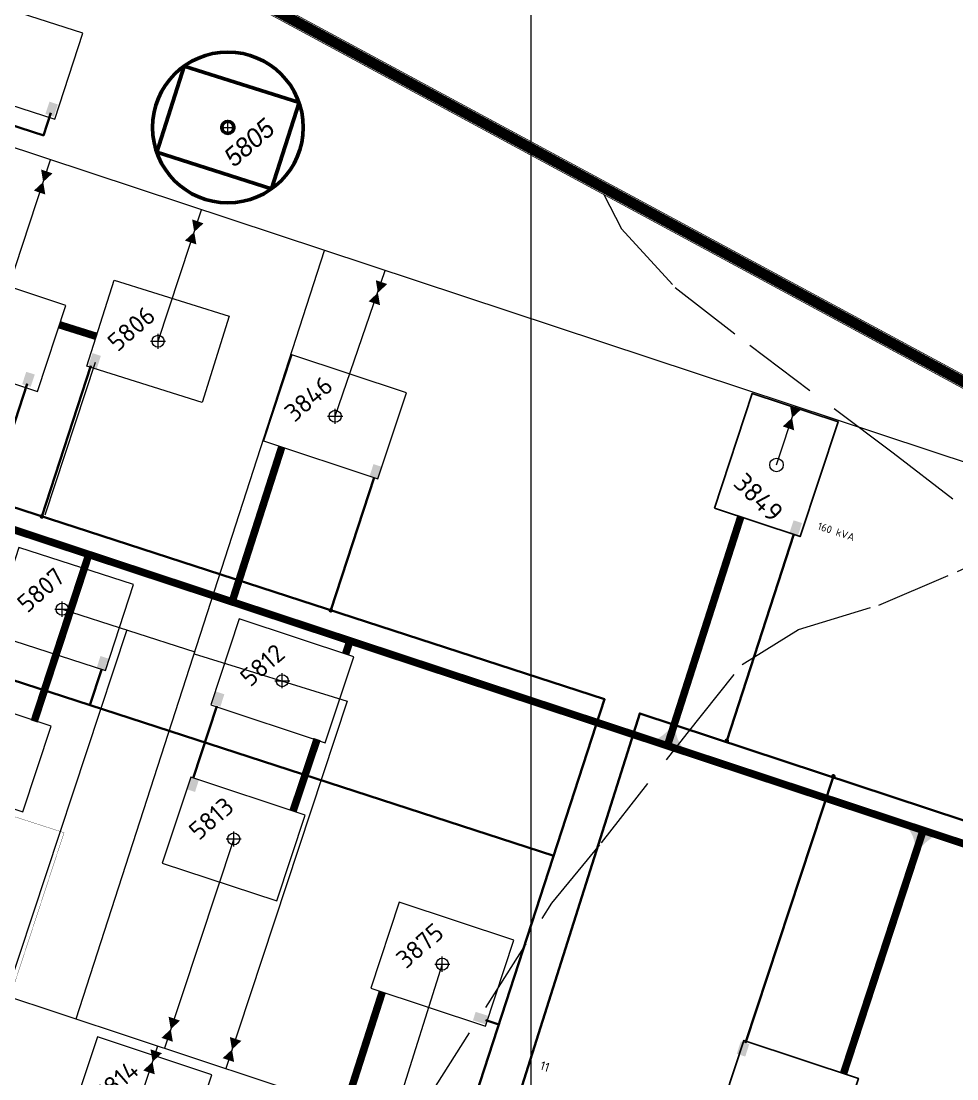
# Model space of a CAD drawing. Header units: millimetres. Extents: x 519 to 9564855, y -810 to 5021775.
# Drawn here: x 9530662 to 9531283, y 5002080 to 5002782 of the extents above; entities that cross this region are included whole.
import ezdxf

# ---------------------------------------------------------------- set-up
doc = ezdxf.new("R2010")
doc.units = ezdxf.units.MM
doc.header["$LTSCALE"] = 2
doc.header["$MEASUREMENT"] = 0
doc.header["$PDMODE"] = 2
doc.header["$PDSIZE"] = 5
doc.linetypes.add('92051501$0$GROUND2', pattern=[35, 25, -10])
for name, color, linetype, lineweight in [('160 скважин на2012 год.Выкидные линии', 5, 'Continuous', 30), ('Скважины на 2022 год', 60, 'Continuous', 13), ('Скважины на 2026', 222, 'Continuous', 50), ('Электро', 1, 'Continuous', 30), ('Электроснаб', 1, 'Continuous', 18), ('Электроснабжене', 1, 'Continuous', 18)]:
    doc.layers.add(name, color=color, linetype=linetype, lineweight=lineweight)
for name, color, linetype in [('164 скв. на 2011 год (измененные)', 121, 'Continuous'), ('Existing roads', 41, 'Continuous'), ('Future Roads', 44, 'Continuous'), ('GRID_PULKOVO', 7, 'Continuous'), ('OilColl&Flowlines', 3, 'Continuous'), ('ROAD_FIELD', 255, '92051501$0$GROUND2'), ('ROAD_GROUND', 9, 'Continuous'), ('Stage 9.Frame&Text', 7, 'Continuous'), ('Stage VII wells', 9, 'Continuous'), ('Скважины 2017г', 221, 'Continuous')]:
    doc.layers.add(name, color=color, linetype=linetype)
doc.styles.add('Elect', font='isocpeur.ttf')
doc.styles.add('Line_GUGK', font='')
doc.styles.get("Standard").update_dxf_attribs({"font": 'isocpeur.ttf', "width": 0.5})
doc.styles.get('Line_GUGK').set_extended_font_data('Bm431', italic=True)

# ---------------------------------------------------------------- blocks, each defined once
blk = doc.blocks.new('92051501$0$WELLPAD')
at = {"flags": 128}
blk.add_lwpolyline([(40, -30), (-40, -30), (-40, 30), (40, 30)], close=True, dxfattribs=at)

msp = doc.modelspace()

# ---------------------------------------------------------------- hatches: boundary and pattern name
at = {"layer": 'Future Roads', "linetype": 'ByBlock', "lineweight": 0, "ltscale": 25}
h = msp.add_hatch(color=41, dxfattribs=at)
edge = h.paths.add_edge_path()
edge.add_line((9531091.55537, 5002311.38422), (9531096.3014, 5002309.79238))
edge.add_arc((9531116.70426, 5002312.5203), 20.58442, 187.61544673, 221.50735806)
edge.add_line((9531101.28919, 5002298.87867), (9531083.12953, 5002304.88737))
edge.add_arc((9531071.49157, 5002328.69298), 26.4981, 296.05282574, 319.21610865)
h = msp.add_hatch(color=41, dxfattribs=at)
edge = h.paths.add_edge_path()
edge.add_line((9531259.543, 5002233.88614), (9531254.79697, 5002235.47798))
edge.add_arc((9531234.39411, 5002232.75006), 20.58442, 367.61544673, 401.50735806)
edge.add_line((9531249.80918, 5002246.39169), (9531267.96884, 5002240.38299))
edge.add_arc((9531279.6068, 5002216.57738), 26.4981, 476.05282574, 499.21610864)
at = {"layer": 'Скважины 2017г', "linetype": 'ByBlock', "lineweight": 0, "ltscale": 40}
h = msp.add_hatch(color=1, dxfattribs=at)
h.dxf.hatch_style = 1
h.set_gradient(color1=(255, 0, 0), color2=(255, 0, 0), tint=1)
h.paths.add_polyline_path([(9530711.89239, 5002550.41226), (9530714.25144, 5002557.83931), (9530709.93756, 5002559.20953), (9530707.57851, 5002551.78247)])
at = {"layer": 'Электро', "ltscale": 7.5}
for points in [[(9530677.95102, 5002719.93118), (9530683.56326, 5002718.07419), (9530686.27048, 5002726.25605), (9530680.65825, 5002728.11304)], [(9530706.43229, 5002553.04049), (9530712.04452, 5002551.18351), (9530714.75175, 5002559.36536), (9530709.13951, 5002561.22235)], [(9530670.8586, 5002547.0088), (9530665.23623, 5002548.83486), (9530662.57409, 5002540.63822), (9530668.19646, 5002538.81216)], [(9530901.25519, 5002485.73876), (9530895.63281, 5002487.56482), (9530892.97068, 5002479.36818), (9530898.59305, 5002477.54212)], [(9531179.97227, 5002448.43785), (9531174.34989, 5002450.26391), (9531171.68776, 5002442.06727), (9531177.31013, 5002440.24121)], [(9530720.11678, 5002358.39254), (9530714.48465, 5002360.1883), (9530711.86668, 5002351.97745), (9530717.4988, 5002350.18169)], [(9530720.11678, 5002358.39254), (9530714.48465, 5002360.1883), (9530711.86668, 5002351.97745), (9530717.4988, 5002350.18169)], [(9530796.69129, 5002334.82098), (9530791.05917, 5002336.61674), (9530788.4412, 5002328.40589), (9530794.07332, 5002326.61013)], [(9530796.69129, 5002334.82098), (9530791.05917, 5002336.61674), (9530788.4412, 5002328.40589), (9530794.07332, 5002326.61013)], [(9530779.86511, 5002278.22326), (9530774.23299, 5002280.01902), (9530771.61501, 5002271.80817), (9530777.24714, 5002270.01241)], [(9530963.4225, 5002124.04751), (9530961.62673, 5002118.41539), (9530969.83759, 5002115.79742), (9530971.63335, 5002121.42954)], [(9531144.94136, 5002102.60307), (9531139.30924, 5002104.39884), (9531136.69127, 5002096.18798), (9531142.32339, 5002094.39222)]]:
    msp.add_hatch(color=256, dxfattribs=at).paths.add_polyline_path(points)
at = {"layer": 'Электроснаб', "linetype": 'ByBlock', "lineweight": 0, "ltscale": 7.5}
for points in [[(9530706.43229, 5002553.04049), (9530712.04452, 5002551.18351), (9530714.75175, 5002559.36536), (9530709.13951, 5002561.22235)], [(9530670.8586, 5002547.0088), (9530665.23623, 5002548.83486), (9530662.57409, 5002540.63822), (9530668.19646, 5002538.81216)], [(9530901.25519, 5002485.73876), (9530895.63281, 5002487.56482), (9530892.97068, 5002479.36818), (9530898.59305, 5002477.54212)], [(9531179.97227, 5002448.43785), (9531174.34989, 5002450.26391), (9531171.68776, 5002442.06727), (9531177.31013, 5002440.24121)], [(9530720.11678, 5002358.39254), (9530714.48465, 5002360.1883), (9530711.86668, 5002351.97745), (9530717.4988, 5002350.18169)], [(9530720.11678, 5002358.39254), (9530714.48465, 5002360.1883), (9530711.86668, 5002351.97745), (9530717.4988, 5002350.18169)], [(9530796.69129, 5002334.82098), (9530791.05917, 5002336.61674), (9530788.4412, 5002328.40589), (9530794.07332, 5002326.61013)], [(9530796.69129, 5002334.82098), (9530791.05917, 5002336.61674), (9530788.4412, 5002328.40589), (9530794.07332, 5002326.61013)], [(9530779.86511, 5002278.22326), (9530774.23299, 5002280.01902), (9530771.61501, 5002271.80817), (9530777.24714, 5002270.01241)], [(9530963.4225, 5002124.04751), (9530961.62673, 5002118.41539), (9530969.83759, 5002115.79742), (9530971.63335, 5002121.42954)], [(9531144.94136, 5002102.60307), (9531139.30924, 5002104.39884), (9531136.69127, 5002096.18798), (9531142.32339, 5002094.39222)]]:
    msp.add_hatch(color=1, dxfattribs=at).paths.add_polyline_path(points)
at = {"layer": 'Электроснабжене', "linetype": 'ByBlock', "lineweight": 0, "ltscale": 7.5}
for points in [[(9530706.43229, 5002553.04049), (9530712.04452, 5002551.18351), (9530714.75175, 5002559.36536), (9530709.13951, 5002561.22235)], [(9530670.8586, 5002547.0088), (9530665.23623, 5002548.83486), (9530662.57409, 5002540.63822), (9530668.19646, 5002538.81216)], [(9530901.25519, 5002485.73876), (9530895.63281, 5002487.56482), (9530892.97068, 5002479.36818), (9530898.59305, 5002477.54212)], [(9531179.97227, 5002448.43785), (9531174.34989, 5002450.26391), (9531171.68776, 5002442.06727), (9531177.31013, 5002440.24121)], [(9530720.11678, 5002358.39254), (9530714.48465, 5002360.1883), (9530711.86668, 5002351.97745), (9530717.4988, 5002350.18169)], [(9530720.11678, 5002358.39254), (9530714.48465, 5002360.1883), (9530711.86668, 5002351.97745), (9530717.4988, 5002350.18169)], [(9530796.69129, 5002334.82098), (9530791.05917, 5002336.61674), (9530788.4412, 5002328.40589), (9530794.07332, 5002326.61013)], [(9530796.69129, 5002334.82098), (9530791.05917, 5002336.61674), (9530788.4412, 5002328.40589), (9530794.07332, 5002326.61013)], [(9530779.86511, 5002278.22326), (9530774.23299, 5002280.01902), (9530771.61501, 5002271.80817), (9530777.24714, 5002270.01241)], [(9530963.4225, 5002124.04751), (9530961.62673, 5002118.41539), (9530969.83759, 5002115.79742), (9530971.63335, 5002121.42954)], [(9531144.94136, 5002102.60307), (9531139.30924, 5002104.39884), (9531136.69127, 5002096.18798), (9531142.32339, 5002094.39222)]]:
    msp.add_hatch(color=1, dxfattribs=at).paths.add_polyline_path(points)

# ---------------------------------------------------------------- linework, layer by layer
at = {"color": 3, "linetype": 'ByBlock', "lineweight": 0, "ltscale": 80}
msp.add_lwpolyline([(9530802.9, 5002238.8), (9530756.95083, 5002099.93152)], dxfattribs=at)
at = {"layer": '160 скважин на2012 год.Выкидные линии', "color": 5, "linetype": '92051501$0$GROUND2', "lineweight": 0, "ltscale": 2, "const_width": 0.2, "elevation": -1.6754}
msp.add_lwpolyline([(9530594.91331, 5001952.66105), (9530690.33563, 5002242.95615), (9530093.48374, 5002435.54646)], dxfattribs=at)
at = {"layer": '164 скв. на 2011 год (измененные)', "color": 0, "linetype": 'ByBlock', "lineweight": 0, "elevation": 0.00005}
for points in [[(9530736.4187, 5002407.57556), (9530660.30054, 5002432.29632), (9530641.75998, 5002375.2077), (9530717.87813, 5002350.48695)], [(9530787.69218, 5002327.7859), (9530863.6727, 5002302.64532), (9530882.52814, 5002359.63072), (9530806.54761, 5002384.7713)], [(9530755.49218, 5002222.7859), (9530831.4727, 5002197.64532), (9530850.32814, 5002254.63072), (9530774.34761, 5002279.7713)], [(9530693.59218, 5002050.4859), (9530769.5727, 5002025.34532), (9530788.42814, 5002082.33072), (9530712.44761, 5002107.4713)]]:
    msp.add_lwpolyline(points, close=True, dxfattribs=at)
at = {"layer": '164 скв. на 2011 год (измененные)', "color": 0, "linetype": 'ByBlock', "lineweight": 0}
for centre in [(9530689.1, 5002391.3), (9530835.1, 5002343.8), (9530802.9, 5002238.8)]:
    msp.add_circle(centre, 4, dxfattribs=at)
for p in [(9530689.1, 5002391.3), (9530835.1, 5002343.8), (9530802.9, 5002238.8)]:
    msp.add_point(p, dxfattribs=at)
at = {"layer": 'DEFPOINTS', "lineweight": 0, "ltscale": 80}
msp.add_point((9530870.2, 5002519.3), dxfattribs=at)
at = {"layer": 'Existing roads', "lineweight": 0, "const_width": 5}
msp.add_lwpolyline([(9530901.48683, 5002137.2613), (9530839.3992, 5001943.46921)], dxfattribs=at)
at = {"layer": 'Future Roads', "color": 41, "linetype": 'ByBlock', "lineweight": 0, "const_width": 5}
for points in [[(9531951.99889, 5002015.76548), (9529174.31087, 5002934.40004)], [(9531139.32521, 5002452.64352), (9531090.55314, 5002300.41286)]]:
    msp.add_lwpolyline(points, dxfattribs=at)
at = {"layer": 'Future Roads', "color": 41, "linetype": 'ByBlock', "lineweight": 0, "const_width": 5, "elevation": 0.00005}
for points in [[(9530711.76644, 5002572.32868), (9530687.28259, 5002580.0221)], [(9530834.77649, 5002498.95434), (9530801.88684, 5002396.31672)], [(9530670.50821, 5002316.77481), (9530706.82254, 5002427.77177)], [(9531207.5149, 5002083.11083), (9531260.35444, 5002244.61809)]]:
    msp.add_lwpolyline(points, dxfattribs=at)
at = {"layer": 'Future Roads', "color": 254, "linetype": 'ByBlock', "lineweight": 0, "const_width": 5}
for points in [[(9530877.08918, 5002361.43037), (9530879.28251, 5002367.99425)], [(9530842.25956, 5002257.30047), (9530858.2386, 5002305.07572)]]:
    msp.add_lwpolyline(points, dxfattribs=at)
at = {"layer": 'GRID_PULKOVO', "lineweight": 0}
msp.add_line((9531000, 5010000), (9531000, 4992000), dxfattribs=at)
at = {"layer": 'OilColl&Flowlines', "color": 3, "linetype": 'ByBlock', "lineweight": 0}
for p, q in [((9531295.14633, 5002486.42952), (9529169.99705, 5003189.52331)), ((9528113.79608, 5002974.50562), (9533711.21889, 5001122.41542)), ((9530870.2, 5002519.3), (9530903.43911, 5002616.03835)), ((9531163, 5002487), (9531175.86995, 5002525.89592)), ((9530941.3, 5002155.7), (9530907.88454, 5002049.99017))]:
    msp.add_line(p, q, dxfattribs=at)
at = {"layer": 'OilColl&Flowlines', "linetype": 'ByBlock', "lineweight": 0, "ltscale": 200}
for p, q in [((9530689.1, 5002391.3), (9530777.07056, 5002362.86487)), ((9530731.92851, 5002377.48991, 0.00006), (9530651.6211, 5002134.7833)), ((9530776.67994, 5002361.65639), (9530878.22205, 5002330.16401, 0.00006)), ((9530878.22206, 5002330.16404, 0.00006), (9530797.59252, 5002086.48389)), ((9530741, 5002066.5), (9530752.54435, 5002101.38955))]:
    msp.add_line(p, q, dxfattribs=at)
at = {"layer": 'OilColl&Flowlines', "color": 3, "linetype": 'ByBlock', "lineweight": 0, "ltscale": 5}
for points in [[(9530644.1, 5002576.9), (9530681.35296, 5002689.49964)], [(9530752.7, 5002569.1), (9530781.56458, 5002656.34518)]]:
    msp.add_lwpolyline(points, dxfattribs=at)
at = {"layer": 'OilColl&Flowlines', "color": 3, "linetype": 'ByBlock', "lineweight": 0}
for points in [[(9530678.86929, 5002681.80916, 8, 0, 0), (9530676.48878, 5002674.79732, 0, 8, 0), (9530674.10644, 5002667.78006, 8, 8, 0)], [(9530779.08091, 5002648.6547, 8, 0, 0), (9530776.7004, 5002641.64287, 0, 8, 0), (9530774.31806, 5002634.62561, 8, 8, 0)], [(9530900.95056, 5002608.33481, 8, 0, 0), (9530898.57006, 5002601.32297, 0, 8, 0), (9530896.18771, 5002594.30571, 8, 8, 0)], [(9531175.7374, 5002525.31272, 8, 0, 0), (9531173.35689, 5002518.30088, 0, 8, 0), (9531170.97455, 5002511.28362, 8, 8, 0)], [(9530763.49299, 5002119.52081, 8, 0, 0), (9530761.11249, 5002112.50897, 0, 8, 0), (9530758.73014, 5002105.49171, 8, 8, 0)], [(9530751.4511, 5002097.90295, 8, 0, 0), (9530749.0706, 5002090.89111, 0, 8, 0), (9530746.68825, 5002083.87385, 8, 8, 0)]]:
    msp.add_lwpolyline(points, format="xyseb", dxfattribs=at)
at = {"layer": 'OilColl&Flowlines', "color": 3, "linetype": 'ByBlock', "lineweight": 0, "elevation": 0}
msp.add_lwpolyline([(9530804.13469, 5002106.07318, 8, 0, 0), (9530801.75418, 5002099.06134, 0, 8, 0), (9530799.37184, 5002092.04408, 8, 8, 0)], format="xyseb", dxfattribs=at)
at = {"layer": 'ROAD_FIELD', "lineweight": 0}
for points in [[(9531048.43421, 5002666.45055), (9531060.237, 5002643.655), (9531095.837, 5002604.755), (9531145.237, 5002566.455), (9531240.337, 5002495.055), (9531337.937, 5002419.955), (9531382.237, 5002380.955), (9531424.937, 5002342.255), (9531464.437, 5002289.455), (9531509.737, 5002190.055), (9531577.437, 5002041.855), (9531654.337, 5001904.255), (9531697.237, 5001779.455), (9531684.137, 5001669.855), (9531671.17098, 5001503.83771)], [(9529205.11065, 5001643.66581), (9529255.237, 5001655.855), (9529436.737, 5001676.855), (9529609.037, 5001694.955), (9529825.38917, 5001719.11996), (9530007.237, 5001741.355), (9530291.01134, 5001773.34488), (9530345.27091, 5001789.73844), (9530585.11317, 5001876.43872), (9530808.337, 5001941.455), (9530860.30347, 5001956.28178), (9530881.86219, 5001981.62882), (9530900.88456, 5002024.71872), (9530932.58851, 5002067.80862), (9531014.037, 5002196.255), (9531046.837, 5002236.155), (9531103.737, 5002308.855), (9531140.20046, 5002354.6), (9531177.637, 5002377.855), (9531230.937, 5002393.955), (9531283.037, 5002416.255), (9531332.437, 5002438.755), (9531367.05559, 5002451.39784), (9531407.19933, 5002472.76627)]]:
    msp.add_lwpolyline(points, dxfattribs=at)
at = {"layer": 'ROAD_GROUND', "linetype": '92051501$0$GROUND2', "lineweight": 0}
msp.add_line((9531953.01369, 5002018.99132), (9531025.20267, 5002321.73677), dxfattribs=at)
at = {"layer": 'ROAD_GROUND', "color": 8, "lineweight": 0, "const_width": 7}
msp.add_lwpolyline([(9524537.87877, 5006183.0772), (9524596.61062, 5006146.11647), (9525224.23922, 5006057.68426), (9525621.0772, 5005860.96201), (9525912.93567, 5005677.01423), (9526862.06839, 5005023.65939), (9527571.35015, 5004512.27254), (9528019.23113, 5004210.88347), (9529454.57675, 5003507.66217), (9530449.20265, 5002994.49962), (9531579.26201, 5002384.42156), (9532340.28086, 5001987.55958), (9532638.37132, 5001851.5639)], dxfattribs=at)
at = {"layer": 'ROAD_GROUND', "lineweight": 0, "const_width": 0.5}
for points in [[(9524546.43165, 5006183.14784), (9524598.037, 5006149.955), (9525225.437, 5006061.555), (9525623.037, 5005864.455), (9525915.137, 5005680.355), (9526864.337, 5005026.955), (9527573.637, 5004515.555), (9528021.237, 5004214.355), (9529456.337, 5003511.255), (9530451.037, 5002998.055), (9531581.137, 5002387.955), (9532342.037, 5001991.155), (9532640.03159, 5001855.20306)], [(9524542.10393, 5006176.41948), (9524595.18425, 5006142.27793), (9525223.04143, 5006053.81351), (9525619.11741, 5005857.46901), (9525910.73434, 5005673.67347), (9526859.72905, 5005020.41478), (9527569.06331, 5004508.99009), (9528017.22526, 5004207.41194), (9529452.74272, 5003504.10741), (9530447.30242, 5002990.9798), (9531577.38702, 5002380.88811), (9532338.52473, 5001983.96415), (9532636.71105, 5001847.92473)]]:
    msp.add_lwpolyline(points, dxfattribs=at)
at = {"layer": 'Stage 9.Frame&Text', "color": 0, "linetype": 'ByBlock', "lineweight": 0, "elevation": 0.00005}
for points in [[(9530822.59218, 5002502.9859), (9530898.5727, 5002477.84532), (9530917.42814, 5002534.83072), (9530841.44761, 5002559.9713)], [(9530587.01298, 5002281.8506), (9530662.99351, 5002256.71002), (9530681.84894, 5002313.69542), (9530605.86841, 5002338.836)]]:
    msp.add_lwpolyline(points, close=True, dxfattribs=at)
at = {"layer": 'Stage 9.Frame&Text', "color": 7, "lineweight": 0, "elevation": 0.00005}
for points in [[(9531146.9859, 5002534.40783), (9531121.84532, 5002458.4273), (9531178.83072, 5002439.57187), (9531203.9713, 5002515.55239)], [(9531122.59217, 5002047.98591), (9531198.5727, 5002022.84533), (9531217.42813, 5002079.83072), (9531141.44761, 5002104.9713)]]:
    msp.add_lwpolyline(points, close=True, dxfattribs=at)
at = {"layer": 'Stage 9.Frame&Text', "color": 0, "linetype": 'ByBlock', "lineweight": 0}
msp.add_circle((9530870.2, 5002519.3), 4, dxfattribs=at)
at = {"layer": 'Stage 9.Frame&Text', "color": 7, "linetype": 'ByBlock', "lineweight": 0}
msp.add_circle((9531163, 5002487), 4.48341, dxfattribs=at)
at = {"layer": 'Stage 9.Frame&Text', "color": 0, "linetype": 'ByBlock', "lineweight": 0}
msp.add_point((9530870.2, 5002519.3), dxfattribs=at)
at = {"layer": 'Stage VII wells', "color": 0, "linetype": 'ByBlock', "lineweight": 0}
for points in [[(9530596.68202, 5002560.97759), (9530672.66254, 5002535.83702), (9530691.51798, 5002592.82241), (9530615.53745, 5002617.96299)], [(9530893.88202, 5002139.77759), (9530969.86254, 5002114.63702), (9530988.71798, 5002171.62241), (9530912.73745, 5002196.76299)]]:
    msp.add_lwpolyline(points, close=True, dxfattribs=at)
msp.add_circle((9530941.3, 5002155.7), 4, dxfattribs=at)
at = {"layer": 'Stage VII wells', "color": 0, "linetype": 'ByBlock', "lineweight": 0, "ltscale": 80}
msp.add_point((9530941.3, 5002155.7), dxfattribs=at)
at = {"layer": 'Скважины 2017г', "color": 3, "linetype": 'ByBlock', "lineweight": 0, "ltscale": 5}
msp.add_lwpolyline([(9530698.34903, 5002119.32184), (9530863.2031, 5002629.33553)], dxfattribs=at)
at = {"layer": 'Скважины 2017г', "color": 0, "linetype": 'ByBlock', "lineweight": 0}
msp.add_lwpolyline([(9530705.52218, 5002552.4795), (9530723.53453, 5002609.73697), (9530799.87782, 5002585.7205), (9530781.86547, 5002528.46303), (9530705.52218, 5002552.4795)], dxfattribs=at)
at = {"layer": 'Скважины 2017г', "color": 1, "linetype": 'ByBlock', "lineweight": 0, "ltscale": 2, "elevation": 0}
msp.add_lwpolyline([(9530711.04348, 5002554.9926), (9530677.49675, 5002453.59745)], dxfattribs=at)
at = {"layer": 'Скважины 2017г', "color": 0, "linetype": 'ByBlock', "lineweight": 0}
msp.add_circle((9530752.7, 5002569.1), 4, dxfattribs=at)
msp.add_point((9530752.7, 5002569.1), dxfattribs=at)
at = {"layer": 'Скважины на 2022 год', "color": 0, "lineweight": 0}
msp.add_lwpolyline([(9530608.20241, 5002741.14789), (9530684.28693, 5002716.42653), (9530702.82795, 5002773.48992), (9530626.74343, 5002798.21128)], close=True, dxfattribs=at)
at = {"layer": 'Скважины на 2026', "linetype": 'ByBlock', "ltscale": 50}
msp.add_lwpolyline([(9530751.77913, 5002694.56257), (9530828.00178, 5002670.27044), (9530846.22087, 5002727.43743), (9530769.99822, 5002751.72956)], close=True, dxfattribs=at)
msp.add_circle((9530799, 5002711), 50, dxfattribs=at)
at = {"layer": 'Скважины на 2026', "linetype": 'ByBlock'}
msp.add_circle((9530799, 5002711), 4, dxfattribs=at)
at = {"layer": 'Скважины на 2026', "linetype": 'ByBlock', "lineweight": 0}
msp.add_point((9530799, 5002711), dxfattribs=at)
at = {"layer": 'Электро', "ltscale": 50}
for p, q in [((9530676.85727, 5002705.61294), (9530033.74259, 5002914.57357)), ((9530681.57884, 5002720.68481), (9530676.68562, 5002705.625))]:
    msp.add_line(p, q, dxfattribs=at)
at = {"layer": 'Электро', "ltscale": 7.5}
for p, q in [((9530708.13817, 5002552.8137), (9530675.6447, 5002452.80907)), ((9530665.85433, 5002540.94213), (9530640.88757, 5002464.10234)), ((9530895.98509, 5002478.70152, 0.00005), (9530867.33485, 5002390.52516)), ((9530715.12206, 5002350.98868, 0.00005), (9530707.52245, 5002327.59883, 0.00001)), ((9530715.12206, 5002350.98868, 0.00005), (9530707.52245, 5002327.59883, 0.00001)), ((9530791.64759, 5002326.95091, 0.00005), (9530776.06572, 5002279.04424, 0.00005)), ((9530791.64759, 5002326.95091, 0.00005), (9530776.06572, 5002279.04424, 0.00005))]:
    msp.add_line(p, q, dxfattribs=at)
at = {"layer": 'Электро'}
for p, q in [((9531174.50338, 5002441.0037, 0.00005), (9531130.00178, 5002303.96869)), ((9531142.40876, 5002103.41445, 0), (9531200.76037, 5002280.35396, 0)), ((9530978.87099, 5002115.745), (9530970.17042, 5002118.57199, 0))]:
    msp.add_line(p, q, dxfattribs=at)
for points in [[(9530841.22954, 5001692.12817), (9531048.9761, 5002331.50634), (9529873.19233, 5002713.54165)], [(9531015.20344, 5002227.56479), (9529872.88249, 5002598.73783)]]:
    msp.add_lwpolyline(points, dxfattribs=at)
at = {"layer": 'Электро', "ltscale": 7.5, "const_width": 1.5}
msp.add_lwpolyline([(9530674.93141, 5002453.04083, 1), (9530676.35799, 5002452.57731, 1)], format="xyb", close=True, dxfattribs=at)
at = {"layer": 'Электро', "ltscale": 25, "const_width": 1.5}
msp.add_lwpolyline([(9530866.62156, 5002390.75693, 1), (9530868.04815, 5002390.2934, 1)], format="xyb", close=True, dxfattribs=at)
at = {"layer": 'Электро', "elevation": 0.00005}
msp.add_lwpolyline([(9530840.12613, 5001685.10724), (9530867.95929, 5001675.80813), (9531072.27425, 5002322.12467), (9532648.0566, 5001801.54263), (9532666.21636, 5001856.77245), (9535175.35053, 5000609.58884)], dxfattribs=at)
at = {"layer": 'Электро', "ltscale": 25, "const_width": 1.5, "elevation": 0}
for points in [[(9531129.28849, 5002304.20045, 1), (9531130.71507, 5002303.73692, 1)], [(9531200.04708, 5002280.58572, 1), (9531201.47366, 5002280.1222, 1)]]:
    msp.add_lwpolyline(points, format="xyb", close=True, dxfattribs=at)
at = {"layer": 'Электроснаб', "color": 1, "linetype": 'ByBlock', "lineweight": 0, "ltscale": 7.5}
for p, q in [((9530708.13817, 5002552.8137), (9530675.6447, 5002452.80907)), ((9530665.85433, 5002540.94213), (9530640.88757, 5002464.10234)), ((9530895.98509, 5002478.70152, 0.00005), (9530867.33485, 5002390.52516)), ((9530715.12206, 5002350.98868, 0.00005), (9530707.52245, 5002327.59883, 0.00001)), ((9530715.12206, 5002350.98868, 0.00005), (9530707.52245, 5002327.59883, 0.00001)), ((9530791.64759, 5002326.95091, 0.00005), (9530776.06572, 5002279.04424, 0.00005)), ((9530791.64759, 5002326.95091, 0.00005), (9530776.06572, 5002279.04424, 0.00005))]:
    msp.add_line(p, q, dxfattribs=at)
at = {"layer": 'Электроснаб', "color": 1, "lineweight": 0}
for p, q in [((9531174.50338, 5002441.0037, 0.00005), (9531130.00178, 5002303.96869)), ((9531142.40876, 5002103.41445, 0), (9531200.76037, 5002280.35396, 0))]:
    msp.add_line(p, q, dxfattribs=at)
at = {"layer": 'Электроснаб', "color": 1, "linetype": 'ByBlock', "lineweight": 0}
msp.add_line((9530978.87099, 5002115.745), (9530970.17042, 5002118.57199, 0), dxfattribs=at)
at = {"layer": 'Электроснаб', "color": 1, "lineweight": 0}
msp.add_lwpolyline([(9531015.20344, 5002227.56479), (9529872.88249, 5002598.73783)], dxfattribs=at)
at = {"layer": 'Электроснаб', "color": 1, "linetype": 'ByBlock', "lineweight": 0, "ltscale": 7.5, "const_width": 1.5}
msp.add_lwpolyline([(9530674.93141, 5002453.04083, 1), (9530676.35799, 5002452.57731, 1)], format="xyb", close=True, dxfattribs=at)
at = {"layer": 'Электроснаб', "color": 1, "linetype": 'ByBlock', "lineweight": 0, "ltscale": 25, "const_width": 1.5}
msp.add_lwpolyline([(9530866.62156, 5002390.75693, 1), (9530868.04815, 5002390.2934, 1)], format="xyb", close=True, dxfattribs=at)
at = {"layer": 'Электроснаб', "color": 1, "linetype": 'ByBlock', "lineweight": 0, "ltscale": 25, "const_width": 1.5, "elevation": 0}
for points in [[(9531129.28849, 5002304.20045, 1), (9531130.71507, 5002303.73692, 1)], [(9531200.04708, 5002280.58572, 1), (9531201.47366, 5002280.1222, 1)]]:
    msp.add_lwpolyline(points, format="xyb", close=True, dxfattribs=at)
at = {"layer": 'Электроснабжене', "color": 1, "linetype": 'ByBlock', "lineweight": 0, "ltscale": 7.5}
for p, q in [((9530708.13817, 5002552.8137), (9530675.6447, 5002452.80907)), ((9530665.85433, 5002540.94213), (9530640.88757, 5002464.10234)), ((9530895.98509, 5002478.70152, 0.00005), (9530867.33485, 5002390.52516)), ((9530715.12206, 5002350.98868, 0.00005), (9530707.52245, 5002327.59883, 0.00001)), ((9530715.12206, 5002350.98868, 0.00005), (9530707.52245, 5002327.59883, 0.00001)), ((9530791.64759, 5002326.95091, 0.00005), (9530776.06572, 5002279.04424, 0.00005)), ((9530791.64759, 5002326.95091, 0.00005), (9530776.06572, 5002279.04424, 0.00005))]:
    msp.add_line(p, q, dxfattribs=at)
at = {"layer": 'Электроснабжене', "color": 1, "lineweight": 0}
for p, q in [((9531174.50338, 5002441.0037, 0.00005), (9531130.00178, 5002303.96869)), ((9531142.40876, 5002103.41445, 0), (9531200.76037, 5002280.35396, 0))]:
    msp.add_line(p, q, dxfattribs=at)
at = {"layer": 'Электроснабжене', "color": 1, "linetype": 'ByBlock', "lineweight": 0}
msp.add_line((9530978.87099, 5002115.745), (9530970.17042, 5002118.57199, 0), dxfattribs=at)
at = {"layer": 'Электроснабжене', "color": 1, "lineweight": 0}
msp.add_lwpolyline([(9531015.20344, 5002227.56479), (9529872.88249, 5002598.73783)], dxfattribs=at)
at = {"layer": 'Электроснабжене', "color": 1, "linetype": 'ByBlock', "lineweight": 0, "ltscale": 7.5, "const_width": 1.5}
msp.add_lwpolyline([(9530674.93141, 5002453.04083, 1), (9530676.35799, 5002452.57731, 1)], format="xyb", close=True, dxfattribs=at)
at = {"layer": 'Электроснабжене', "color": 1, "linetype": 'ByBlock', "lineweight": 0, "ltscale": 25, "const_width": 1.5}
msp.add_lwpolyline([(9530866.62156, 5002390.75693, 1), (9530868.04815, 5002390.2934, 1)], format="xyb", close=True, dxfattribs=at)
at = {"layer": 'Электроснабжене', "color": 1, "linetype": 'ByBlock', "lineweight": 0, "ltscale": 25, "const_width": 1.5, "elevation": 0}
for points in [[(9531129.28849, 5002304.20045, 1), (9531130.71507, 5002303.73692, 1)], [(9531200.04708, 5002280.58572, 1), (9531201.47366, 5002280.1222, 1)]]:
    msp.add_lwpolyline(points, format="xyb", close=True, dxfattribs=at)

# ---------------------------------------------------------------- block references
at = {"layer": 'Stage 9.Frame&Text', "color": 7, "lineweight": 0}
for p, xscale, yscale, zscale, rotation in [((9531162.90831, 5002486.98985, 0.00005), 1.000397499212754, 1.000397499212754, 1.000397499212754, 251.6915560318114), ((9531170.01015, 5002063.90831, 0.00005), 1.000397499139614, 1.000397499139614, 1.000397499139614, 341.6915560444714)]:
    msp.add_blockref('92051501$0$WELLPAD', p, dxfattribs=dict(at, xscale=xscale, yscale=yscale, zscale=zscale, rotation=rotation))

# ---------------------------------------------------------------- texts
at = {"layer": '164 скв. на 2011 год (измененные)', "color": 0, "linetype": 'ByBlock', "lineweight": 0, "style": 'Elect'}
for s, p in [('5807', (9530665.88386, 5002388.19642)), ('5812', (9530813.82401, 5002339.10756)), ('5813', (9530779.79978, 5002237.28625)), ('5814', (9530716.4182, 5002062.11276))]:
    msp.add_text(s, height=12, rotation=41, dxfattribs=at).set_placement(p)
at = {"layer": 'Stage 9.Frame&Text', "color": 0, "linetype": 'ByBlock', "lineweight": 0, "style": 'Elect'}
msp.add_text('3846', height=12, rotation=41, dxfattribs=at).set_placement((9530843.20784, 5002514.80964))
at = {"layer": 'Stage 9.Frame&Text', "color": 7, "lineweight": 0, "style": 'Elect'}
msp.add_text('3849', height=12.501563, rotation=315.31893963, dxfattribs=at).set_placement((9531133.65831, 5002473.98985, 0.00005))
at = {"layer": 'Stage VII wells', "color": 0, "linetype": 'ByBlock', "lineweight": 0, "style": 'Elect'}
msp.add_text('3875', height=12, rotation=41, dxfattribs=at).set_placement((9530917.23497, 5002152.11661))
at = {"layer": 'Скважины 2017г', "color": 0, "linetype": 'ByBlock', "lineweight": 0, "style": 'Elect'}
msp.add_text('5806', height=12, rotation=41, dxfattribs=at).set_placement((9530725.84608, 5002561.57152))
at = {"layer": 'Скважины на 2026', "linetype": 'ByBlock', "style": 'Line_GUGK'}
msp.add_text('5805', height=12.5, rotation=41, dxfattribs=at).set_placement((9530803.15466, 5002684.05423))
at = {"layer": 'Электро'}
msp.add_text('160 kVA', height=5, rotation=341.691556, dxfattribs=at).set_placement((9531189.80465, 5002444.348, -0.00006))
at = {"layer": 'Электро', "ltscale": 0.5}
msp.add_text('11', height=6, rotation=342.00000001, dxfattribs=at).set_placement((9531005.55348, 5002085.89735))
at = {"layer": 'Электроснаб', "color": 1, "linetype": 'ByBlock', "lineweight": 0}
msp.add_text('160 kVA', height=5, rotation=341.691556, dxfattribs=at).set_placement((9531189.80465, 5002444.348, -0.00006))
at = {"layer": 'Электроснаб', "color": 1, "linetype": 'ByBlock', "lineweight": 0, "ltscale": 0.5}
msp.add_text('11', height=6, rotation=342.00000001, dxfattribs=at).set_placement((9531005.55348, 5002085.89735))
at = {"layer": 'Электроснабжене', "color": 1, "linetype": 'ByBlock', "lineweight": 0}
msp.add_text('160 kVA', height=5, rotation=341.691556, dxfattribs=at).set_placement((9531189.80465, 5002444.348, -0.00006))
at = {"layer": 'Электроснабжене', "color": 1, "linetype": 'ByBlock', "lineweight": 0, "ltscale": 0.5}
msp.add_text('11', height=6, rotation=342.00000001, dxfattribs=at).set_placement((9531005.55348, 5002085.89735))

doc.saveas('drawing.dxf')
